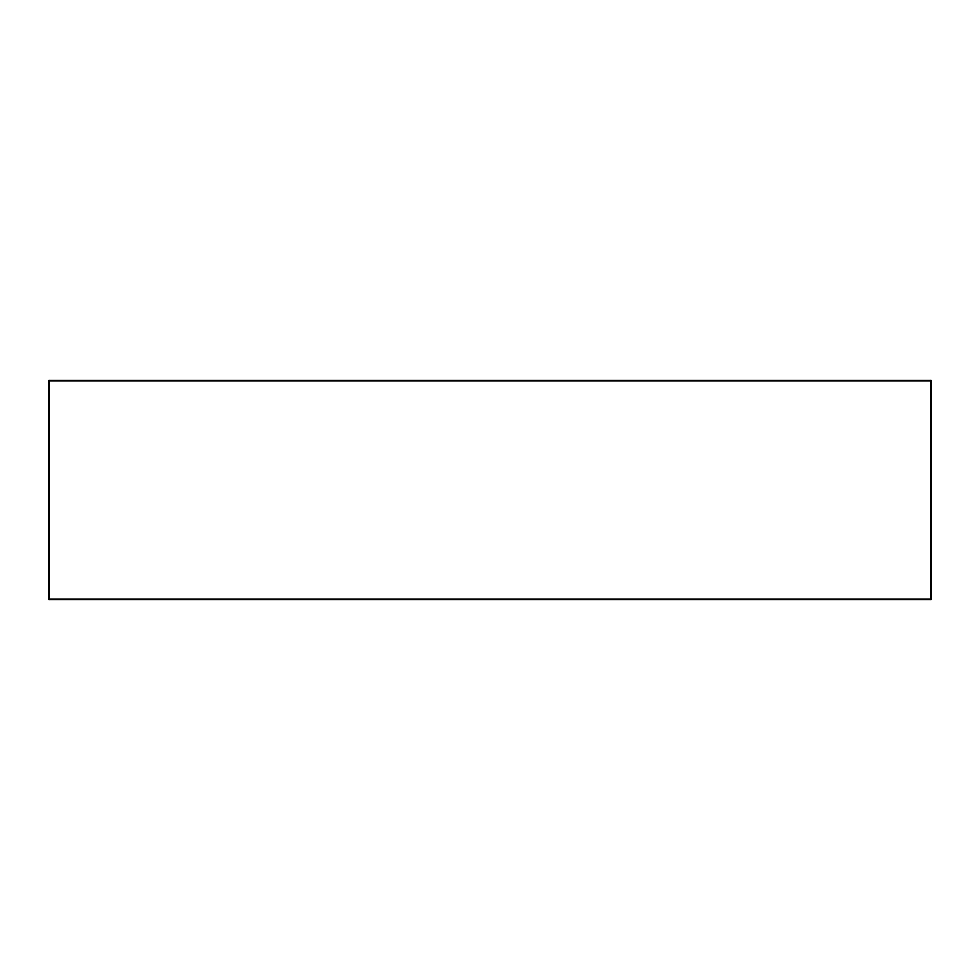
<?xml version="1.0" encoding="UTF-8"?>
<svg xmlns="http://www.w3.org/2000/svg" width="980" height="980" viewBox="0 0 980 980"><rect width="100%" height="100%" fill="white"/><g stroke="black" fill="none" stroke-linecap="round" stroke-linejoin="round"><path stroke-width="1.47" d="M49.147 380.718L930.853 380.718M49.147 599.282L930.853 599.282M930.853 380.571L930.853 599.429M49.147 380.571L49.147 599.429M931 380.571L49 380.571L49 599.429L931 599.429L931 380.571"/></g></svg>
